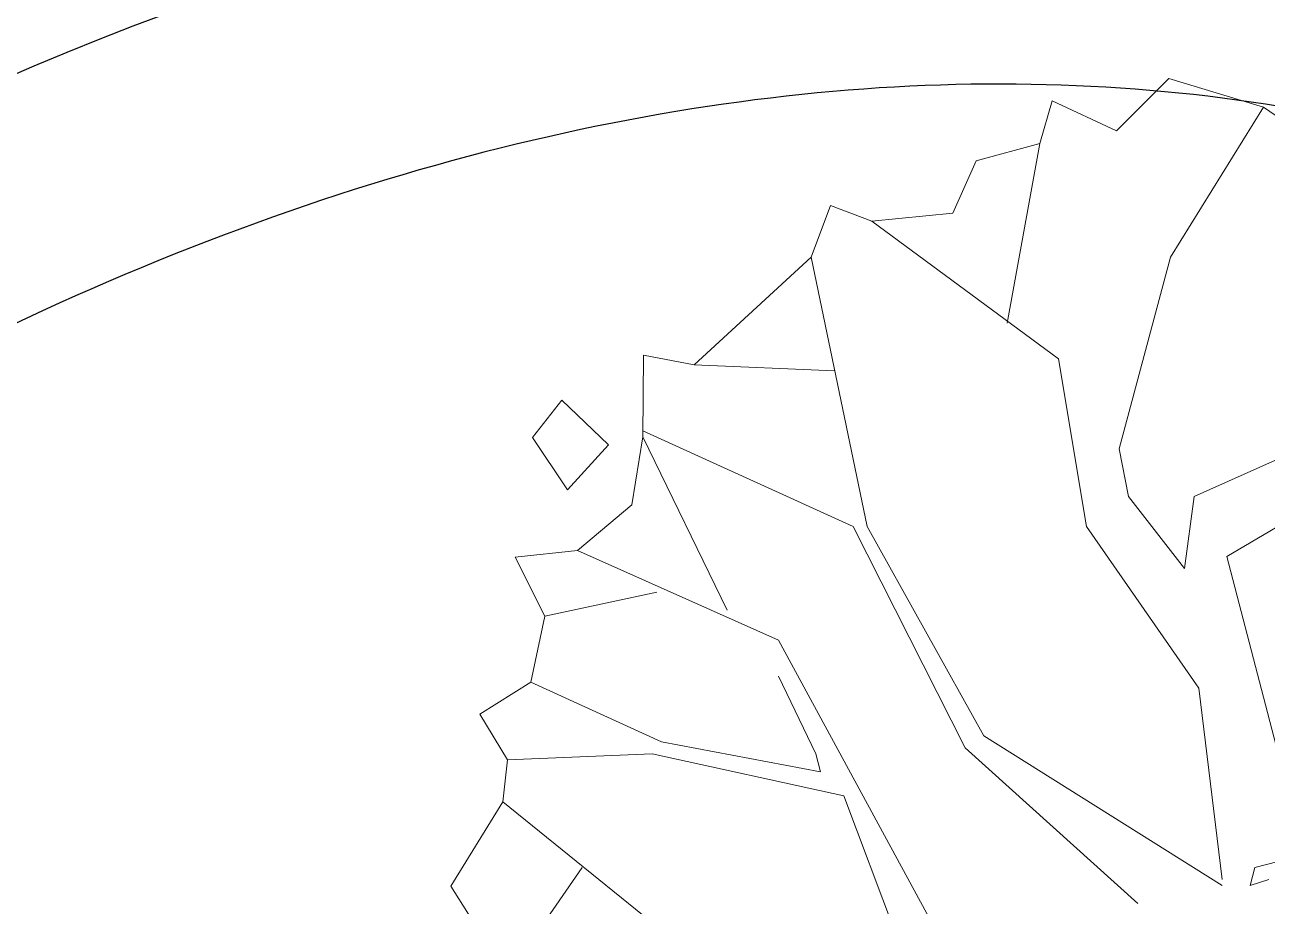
# Model space of a CAD drawing. Header units: inches. Extents: x -12 to 20935469, y -1604 to 24729220.
# Drawn here: x 20825725.75 to 20825753.04, y 24710566.14 to 24710585.51 of the extents above; entities that cross this region are included whole.
import ezdxf

# ---------------------------------------------------------------- set-up
doc = ezdxf.new("R2010")
doc.units = ezdxf.units.IN
doc.header["$LTSCALE"] = 0.03
doc.header["$MEASUREMENT"] = 0
doc.layers.add('green_.25', color=82, linetype='Continuous', lineweight=0)
doc.layers.add('ILLUSTR-TREE', color=74, linetype='Continuous', lineweight=0)
doc.styles.add('ATTR', font='romans.shx', dxfattribs={"width": 0.8, "height": 0.7})

# ---------------------------------------------------------------- blocks, each defined once
blk = doc.blocks.new('TREE_009')
at = {"layer": 'ILLUSTR-TREE'}
for p, q in [((-12160.46, 13912.91), (-12166.65, 13906.74)), ((-12149.34, 13909.54), (-12160.46, 13912.91)), ((-12174.22, 13910.26), (-12175.66, 13905.24)), ((-12166.65, 13906.74), (-12174.22, 13910.26)), ((-12149.34, 13909.54), (-12160.26, 13891.83)), ((-12143.96, 13905.85), (-12149.34, 13909.54)), ((-12175.66, 13905.24), (-12183.16, 13903.21)), ((-12179.51, 13884.08), (-12175.66, 13905.24)), ((-12183.16, 13903.21), (-12185.91, 13897.04)), ((-12200.35, 13897.92), (-12202.62, 13891.83)), ((-12195.47, 13896.07), (-12200.35, 13897.92)), ((-12185.91, 13897.04), (-12195.47, 13896.07)), ((-12195.47, 13896.07), (-12173.46, 13879.85)), ((-12202.62, 13891.83), (-12216.38, 13879.14)), ((-12196.02, 13860.09), (-12202.62, 13891.83)), ((-12160.26, 13891.83), (-12166.31, 13869.26)), ((-12222.36, 13880.28), (-12222.43, 13870.68)), ((-12216.38, 13879.14), (-12222.36, 13880.28)), ((-12173.46, 13879.85), (-12170.16, 13860.09)), ((-12199.87, 13878.43), (-12216.38, 13879.14)), ((-12231.99, 13875), (-12235.43, 13870.59)), ((-12226.48, 13869.71), (-12231.99, 13875)), ((-12157.51, 13863.62), (-12135.5, 13873.5)), ((-12235.43, 13870.59), (-12231.3, 13864.41)), ((-12222.43, 13870.68), (-12223.73, 13862.65)), ((-12197.67, 13860.09), (-12222.43, 13871.38)), ((-12222.43, 13870.68), (-12212.52, 13850.22)), ((-12231.3, 13864.41), (-12226.48, 13869.71)), ((-12166.31, 13869.26), (-12165.21, 13863.62)), ((-12165.21, 13863.62), (-12158.61, 13855.16)), ((-12158.61, 13855.16), (-12157.51, 13863.62)), ((-12153.66, 13856.57), (-12140.45, 13864.33)), ((-12223.73, 13862.65), (-12230.13, 13857.27)), ((-12184.47, 13834), (-12197.67, 13860.09)), ((-12182.26, 13835.41), (-12196.02, 13860.09)), ((-12170.16, 13860.09), (-12156.96, 13841.05)), ((-12230.13, 13857.27), (-12237.49, 13856.48)), ((-12206.47, 13846.69), (-12230.13, 13857.27)), ((-12237.49, 13856.48), (-12233.98, 13849.52)), ((-12144.3, 13820.6), (-12153.66, 13856.57)), ((-12220.78, 13852.34), (-12233.98, 13849.52)), ((-12233.98, 13849.52), (-12235.63, 13841.76)), ((-12185.02, 13807.2), (-12206.47, 13846.69)), ((-12235.63, 13841.76), (-12241.62, 13837.97)), ((-12235.63, 13841.76), (-12220.23, 13834.7)), ((-12202.07, 13833.29), (-12206.47, 13842.46)), ((-12156.96, 13841.05), (-12154.21, 13818.48)), ((-12241.62, 13837.97), (-12238.38, 13832.59)), ((-12154.21, 13817.78), (-12182.26, 13835.41)), ((-12220.23, 13834.7), (-12201.52, 13831.18)), ((-12164.11, 13815.66), (-12184.47, 13834)), ((-12238.38, 13832.59), (-12238.93, 13827.65)), ((-12221.33, 13833.29), (-12238.38, 13832.59)), ((-12198.77, 13828.35), (-12221.33, 13833.29)), ((-12201.52, 13831.18), (-12202.07, 13833.29)), ((-12189.97, 13805.08), (-12198.77, 13828.35)), ((-12238.93, 13827.65), (-12245.05, 13817.69)), ((-12213.63, 13807.2), (-12238.93, 13827.65)), ((-12229.58, 13819.89), (-12238.38, 13807.2)), ((-12150.36, 13819.89), (-12150.9, 13817.78)), ((-12147.6, 13820.6), (-12150.36, 13819.89)), ((-12150.9, 13817.78), (-12148.7, 13818.48)), ((-12245.05, 13817.69), (-12238.38, 13807.2))]:
    blk.add_line(p, q, dxfattribs=at)
at = {"layer": 'ILLUSTR-TREE', "style": 'ATTR', "width": 0.8, "flags": 9}
blk.add_attdef('ESTCODE', (-12147.6, 13820.6), '', height=1.05, dxfattribs=at)

msp = doc.modelspace()

# ---------------------------------------------------------------- hatches: boundary and pattern name
at = {"layer": 'green_.25', "lineweight": 18}
h = msp.add_hatch(dxfattribs=at)
h.set_pattern_fill('AR-SAND', color=256, scale=5, angle=360)
h.set_pattern_definition([(37.5, (-17745.439, 3429.13), (-0.3149667905, 9.634118845), [0, -7.6, 0, -8.5, 0, -8.125]), (7.5, (-17745.439, 3429.13), (8.8488835263, 14.110730326), [0, -4.1, 0, -6.85, 0, -2.625]), (327.5, (-17751.589, 3429.13), (15.5707093088, 0.0282952677), [0, -2.5, 0, -9, 0, -11.75]), (317.5, (-17751.589, 3429.13), (15.030633023, 4.3883778247), [0, -1.25, 0, -5.9, 0, -6.75])])
edge = h.paths.add_edge_path()
edge.add_line((20825879.372, 24710722.843), (20825869.371, 24710722.996))
edge.add_line((20825869.371, 24710722.996), (20825869.371, 24710732.843))
edge.add_line((20825869.371, 24710732.843), (20825700.219, 24710732.843))
edge.add_spline(control_points=[(20825700.219, 24710732.843), (20825710.815, 24710722.844), (20825731.051, 24710703.75), (20825765.769, 24710688.017), (20825800.211, 24710685.207), (20825826.618, 24710671.73), (20825846.342, 24710654.132), (20825863.712, 24710630.355), (20825871.999, 24710605.393), (20825873.591, 24710575.514), (20825870.409, 24710555.095), (20825856.886, 24710524.915), (20825837.268, 24710487.718), (20825819.597, 24710454.507), (20825804.283, 24710427.808), (20825808.917, 24710410.892), (20825819.605, 24710391.542), (20825829.53, 24710383.228), (20825835.956, 24710377.847)], knot_values=[0.017867, 0.017867, 0.017867, 0.017867, 43.554295, 83.160196, 111.305698, 146.347364, 169.598441, 190.192176, 234.215213, 245.626706, 279.999401, 294.635057, 344.735937, 406.07088, 407.706442, 436.81212, 450.261859, 474.954763, 474.954763, 474.954763, 474.954763], degree=3, periodic=0)
edge.add_line((20825835.956, 24710377.847), (20825869.369, 24710377.847))
edge.add_line((20825869.369, 24710377.847), (20825869.369, 24710388.843))
edge.add_line((20825869.369, 24710388.843), (20825879.372, 24710388.843))
edge.add_line((20825879.372, 24710388.843), (20825879.372, 24710722.843))

# ---------------------------------------------------------------- linework, layer by layer
msp.add_ellipse((20825728.948, 24710515.623), major_axis=(37.286, 68.917), ratio=0.691431)
for points in [[(20825564.451, 24710733.341), (20825562.404, 24710715.517), (20825569.942, 24710680.913), (20825590.807, 24710648.382), (20825614.666, 24710630.174), (20825646.12, 24710619.368), (20825679.958, 24710619.693), (20825703.949, 24710628.342), (20825733.661, 24710637.719), (20825774.774, 24710637.773), (20825806.232, 24710628.49), (20825830.506, 24710604.347), (20825848.647, 24710556.322), (20825849.646, 24710524.915), (20825841.335, 24710495.111)], [(20825696.152, 24710624.948), (20825741.892, 24710624.948), (20825790.109, 24710609.372), (20825836.004, 24710551.842), (20825843.368, 24710500.945)]]:
    msp.add_spline(points, degree=3)
for points, knots in [([(20825700.206, 24710732.855), (20825710.806, 24710722.852), (20825731.046, 24710703.753), (20825765.769, 24710688.017), (20825800.211, 24710685.207), (20825826.618, 24710671.73), (20825846.342, 24710654.132), (20825863.712, 24710630.355), (20825871.999, 24710605.393), (20825873.591, 24710575.514), (20825870.409, 24710555.095), (20825856.886, 24710524.915), (20825837.268, 24710487.718), (20825819.597, 24710454.507), (20825804.283, 24710427.808), (20825808.917, 24710410.892), (20825819.605, 24710391.542), (20825829.53, 24710383.228), (20825835.956, 24710377.847)], [0, 0, 0, 0, 43.554295, 83.160196, 111.305698, 146.347364, 169.598441, 190.192176, 234.215213, 245.626706, 279.999401, 294.635057, 344.735937, 406.07088, 407.706442, 436.81212, 450.261859, 474.954763, 474.954763, 474.954763, 474.954763]), ([(20825710.717, 24710625.656), (20825710.842, 24710625.705), (20825710.968, 24710625.754), (20825714.463, 24710627.102), (20825717.832, 24710628.316), (20825724.112, 24710630.317), (20825727.021, 24710631.141), (20825731.597, 24710632.22), (20825733.26, 24710632.568), (20825736.593, 24710633.165), (20825738.271, 24710633.416), (20825743.337, 24710634.035), (20825746.755, 24710634.269), (20825753.328, 24710634.423), (20825756.476, 24710634.37), (20825762.156, 24710634.084), (20825764.681, 24710633.889), (20825769.207, 24710633.438), (20825771.206, 24710633.204), (20825774.776, 24710632.731), (20825776.345, 24710632.505), (20825779.454, 24710632.01), (20825780.996, 24710631.741), (20825785.574, 24710630.849), (20825788.559, 24710630.143), (20825793.708, 24710628.607), (20825795.912, 24710627.834), (20825799.982, 24710626.133), (20825801.86, 24710625.223), (20825806.664, 24710622.495), (20825809.52, 24710620.436), (20825814.93, 24710615.748), (20825817.481, 24710613.121), (20825821.737, 24710608.08), (20825823.505, 24710605.742), (20825826.449, 24710601.461), (20825827.668, 24710599.553), (20825829.972, 24710595.674), (20825831.058, 24710593.701), (20825834.126, 24710587.691), (20825835.918, 24710583.562), (20825838.742, 24710575.892), (20825839.852, 24710572.384), (20825841.623, 24710565.843), (20825842.326, 24710562.825), (20825843.46, 24710557.122), (20825843.917, 24710554.438), (20825844.669, 24710549.073), (20825844.962, 24710546.391), (20825845.541, 24710538.38), (20825845.524, 24710533.087), (20825844.812, 24710526.372), (20825844.598, 24710524.831), (20825844.071, 24710521.742), (20825843.758, 24710520.197), (20825843.125, 24710517.419), (20825842.819, 24710516.189), (20825842.491, 24710514.957)], [219.914893, 219.914893, 219.914893, 219.914893, 220.324097, 220.324097, 231.297781, 231.297781, 240.763971, 240.763971, 246.167085, 246.167085, 251.570199, 251.570199, 262.376427, 262.376427, 272.144324, 272.144324, 279.892018, 279.892018, 285.986209, 285.986209, 290.764394, 290.764394, 295.542579, 295.542579, 305.098949, 305.098949, 312.640735, 312.640735, 319.563927, 319.563927, 331.131805, 331.131805, 342.699684, 342.699684, 351.773406, 351.773406, 358.78449, 358.78449, 365.795574, 365.795574, 379.817741, 379.817741, 391.235257, 391.235257, 400.794294, 400.794294, 409.13663, 409.13663, 417.478966, 417.478966, 434.163639, 434.163639, 439.196724, 439.196724, 444.229808, 444.229808, 448.222832, 448.222832, 448.222832, 448.222832]), ([(20825763.855, 24710580.143), (20825761.423, 24710581.458), (20825758.823, 24710582.464), (20825752.859, 24710583.943), (20825749.439, 24710584.298), (20825742.294, 24710584.069), (20825738.569, 24710583.483), (20825730.973, 24710581.354), (20825727.103, 24710579.809), (20825719.408, 24710575.799), (20825715.583, 24710573.334), (20825708.166, 24710567.581), (20825704.574, 24710564.293), (20825697.798, 24710557.037), (20825694.614, 24710553.069), (20825688.803, 24710544.63), (20825686.177, 24710540.16), (20825681.603, 24710530.92), (20825679.655, 24710526.15), (20825676.524, 24710516.532), (20825675.341, 24710511.683), (20825673.785, 24710502.13), (20825673.412, 24710497.427), (20825673.478, 24710488.384), (20825673.916, 24710484.045), (20825675.558, 24710475.93), (20825676.761, 24710472.154), (20825679.842, 24710465.318), (20825681.719, 24710462.259), (20825686.038, 24710456.948), (20825688.479, 24710454.695), (20825693.84, 24710451.03), (20825696.762, 24710449.617), (20825703.052, 24710447.656), (20825706.426, 24710447.116), (20825713.511, 24710446.983), (20825717.222, 24710447.39), (20825724.825, 24710449.182), (20825728.716, 24710450.566), (20825736.488, 24710454.283), (20825740.368, 24710456.615), (20825747.502, 24710461.83), (20825750.778, 24710464.622), (20825753.908, 24710467.704)], [0, 0, 0, 0, 0.176676, 0.176676, 0.383325, 0.383325, 0.589973, 0.589973, 0.796621, 0.796621, 1.00327, 1.00327, 1.209918, 1.209918, 1.416566, 1.416566, 1.623215, 1.623215, 1.829863, 1.829863, 2.036512, 2.036512, 2.24316, 2.24316, 2.449808, 2.449808, 2.656457, 2.656457, 2.863105, 2.863105, 3.069753, 3.069753, 3.276402, 3.276402, 3.484849, 3.484849, 3.693295, 3.693295, 3.901742, 3.901742, 4.110189, 4.110189, 4.295415, 4.295415, 4.295415, 4.295415])]:
    msp.add_open_spline(points, degree=3, knots=knots)

# ---------------------------------------------------------------- block references
at = {"layer": 'ILLUSTR-TREE', "xscale": 0.1864712034882235, "yscale": 0.1864712034882235, "zscale": 0.1864712034882235}
msp.add_blockref('TREE_009', (20828018.46, 24707989.972), dxfattribs=at)

doc.saveas('drawing.dxf')
